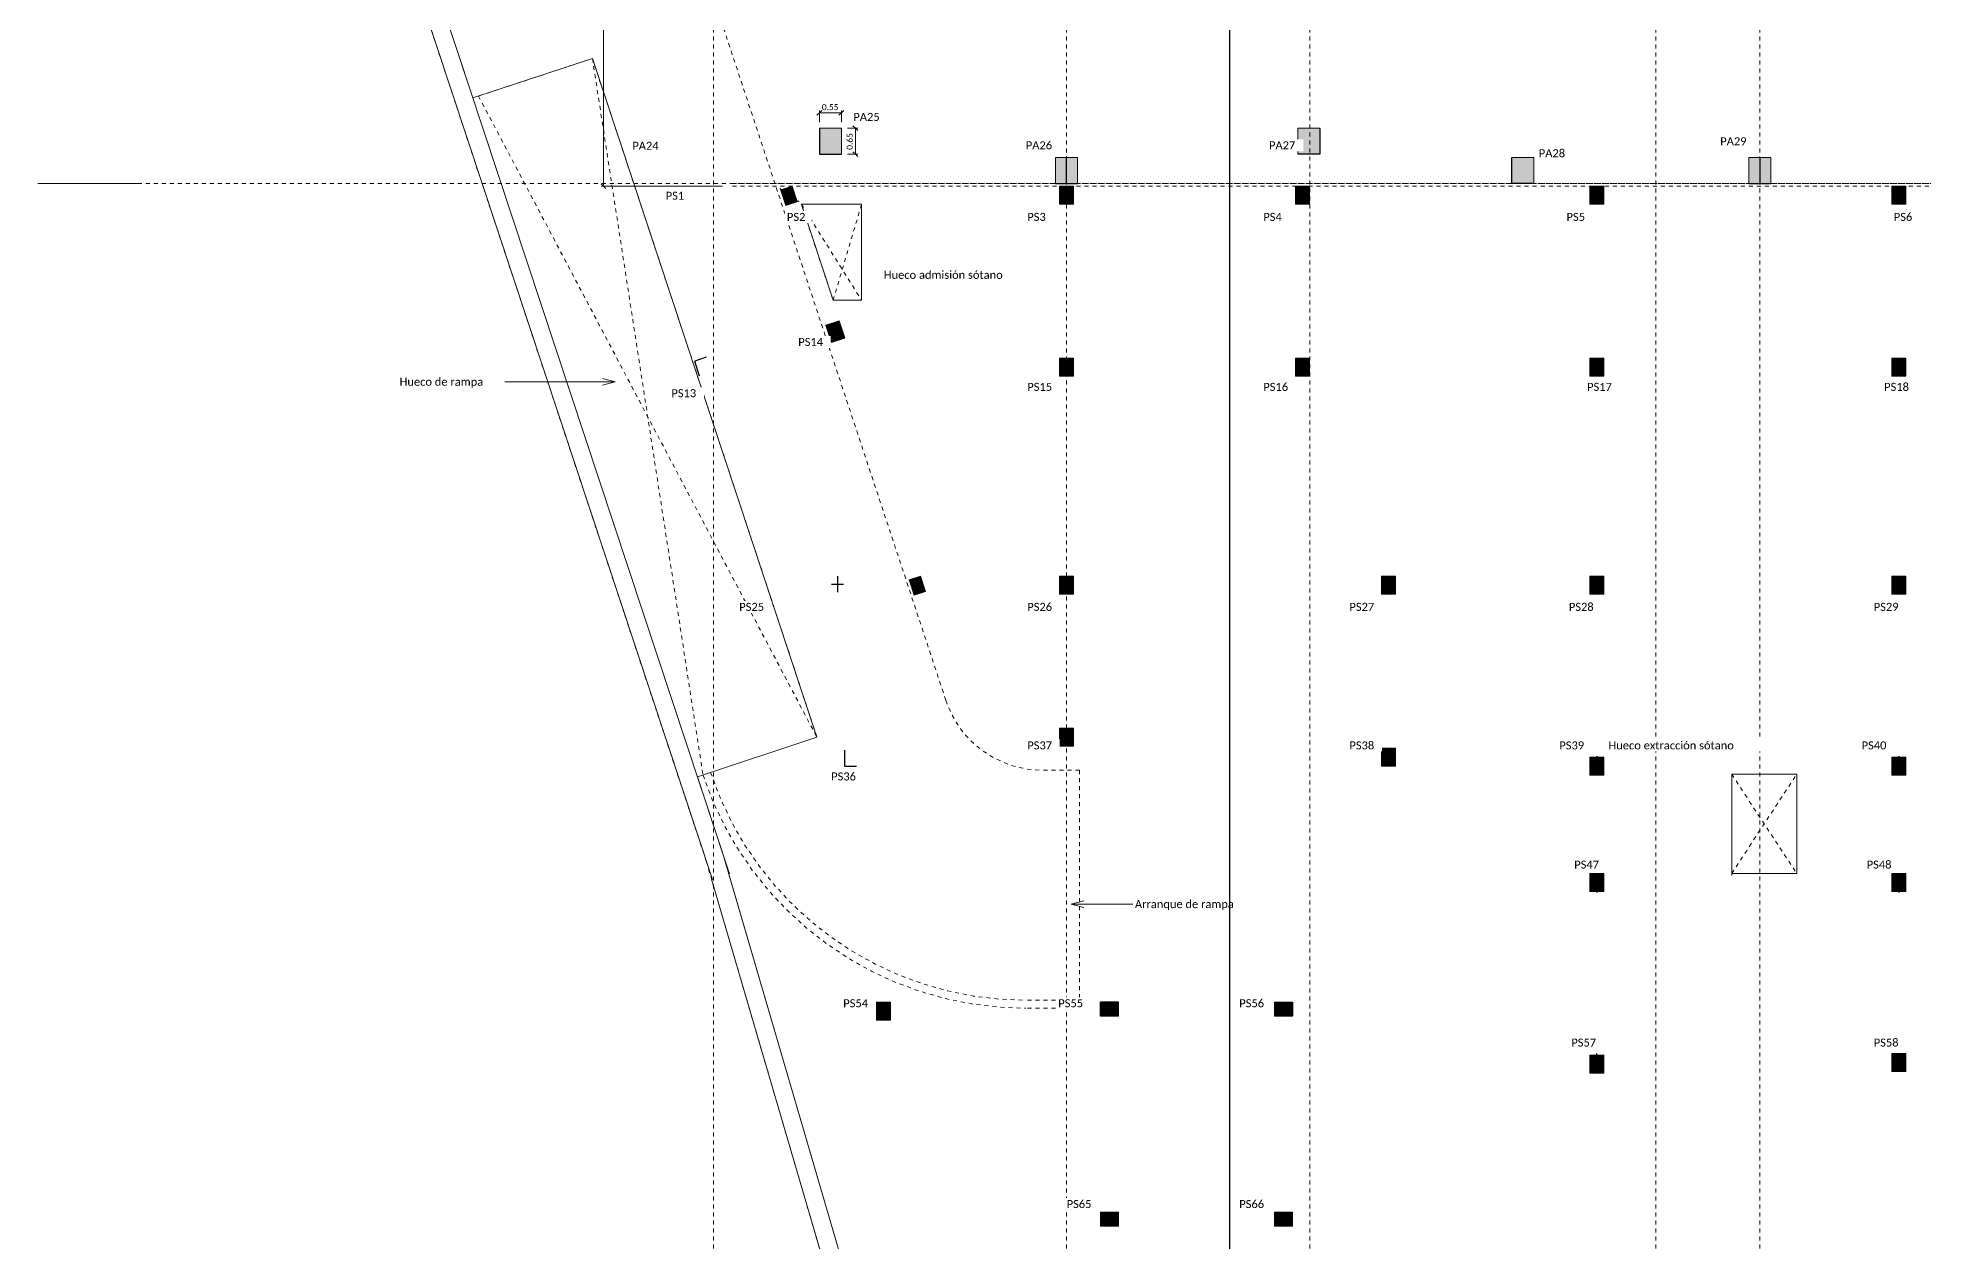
# Model space of a CAD drawing. Header units: millimetres. Extents: x -65 to 53, y -59 to 44.
# Drawn here: x -64.21 to -17.08, y -7.4 to 22.69 of the extents above; entities that cross this region are included whole.
import ezdxf

# ---------------------------------------------------------------- set-up
doc = ezdxf.new("R2010")
doc.units = ezdxf.units.MM
doc.linetypes.add('Trazo general', pattern=[0.001875, 0.00125, -0.000625])
for name, color, linetype, lineweight, true_color in [('0-AR-TXT-1', 5, 'Continuous', 5, 0x0000ff), ('0-AR-TXT-3', 7, 'Continuous', 5, 0xae3800), ('00-AUX-2', 9, 'Trazo general', 5, 0x808080), ('00-AUX-5', 7, 'Continuous', 25, 0xff8000), ('00-AUX-6', 5, 'Trazo general', 5, 0x0000ff), ('1-AR-PILARES-1', 7, 'Continuous', 5, 0xc0c0c0), ('CS-COTAS-1', 7, 'Continuous', 5, 0x544282), ('REJILLA-1', 7, 'Continuous', 5, 0x008080), ('REJILLA-2', 7, 'Trazo general', 5, 0x008080)]:
    doc.layers.add(name, color=color, linetype=linetype, lineweight=lineweight, true_color=true_color)
for name, color, linetype, lineweight in [('00-AUX-1', 7, 'Trazo general', 5), ('00-AUX-4', 7, 'Continuous', 5), ('1-AR-PILARES', 7, 'Continuous', 5), ('1-AR-VISTA', 7, 'Continuous', 5), ('CS-COTAS', 7, 'Continuous', 5), ('CS-COTAS-100', 7, 'Continuous', 5)]:
    doc.layers.add(name, color=color, linetype=linetype, lineweight=lineweight)
doc.layers.add('EJES DE REPLANTEO', color=30, linetype='Continuous')
doc.styles.add('Calibri', font='calibri.ttf', dxfattribs={"height": 0.2})
doc.styles.add('Calibri_1', font='calibri.ttf', dxfattribs={"height": 0.15})
doc.dimstyles.new('AIC', dxfattribs={"dimscale": 0.3048, "dimtxt": 0.176602, "dimasz": 0.393701, "dimexe": 0.19685, "dimexo": 0.492126, "dimgap": 0.032808, "dimtad": 1, "dimrnd": 0.01, "dimzin": 0, "dimdsep": 46, "dimtxsty": 'Calibri_1', "dimblk1": 'OBLIQUE', "dimblk2": 'OBLIQUE', "dimsah": 1, "dimcen": 0.09, "dimazin": 0, "dimtfac": 1, "dimtdec": 4, "dimtix": 1, "dimtmove": 0, "dimatfit": 3, "dimfxl": 1, "dimtvp": 1, "dimtolj": 1, "dimtzin": 0, "dimarcsym": 2})
doc.dimstyles.new('AIC_replanteo', dxfattribs={"dimscale": 0.3048, "dimtxt": 0.176602, "dimasz": 0.393701, "dimexe": 0.19685, "dimexo": 0.492126, "dimgap": 0.032808, "dimtad": 1, "dimrnd": 0.01, "dimzin": 0, "dimdsep": 46, "dimtxsty": 'Calibri_1', "dimblk1": 'OBLIQUE', "dimblk2": 'OBLIQUE', "dimsah": 1, "dimcen": 0.09, "dimazin": 0, "dimtfac": 1, "dimtdec": 4, "dimtix": 1, "dimtmove": 0, "dimatfit": 3, "dimfxl": 1, "dimtvp": 1, "dimtolj": 1, "dimtzin": 0, "dimarcsym": 2})

# ---------------------------------------------------------------- blocks, each defined once
blk = doc.blocks.new('DIMBLOCK7-Sótano 1- forjado 01 - STR')
at = {"layer": 'CS-COTAS-100', "lineweight": 15, "transparency": 16777216}
for p, q in [((-44.67, 20.813), (-44.73, 20.753)), ((-44.67, 20.813), (-44.61, 20.873)), ((-44.12, 20.813), (-44.18, 20.753)), ((-44.12, 20.813), (-44.06, 20.873))]:
    blk.add_line(p, q, dxfattribs=at)
at = {"layer": 'CS-COTAS-100', "transparency": 16777216}
for p, q in [((-44.67, 20.813), (-44.67, 20.873)), ((-44.67, 20.813), (-44.12, 20.813)), ((-44.67, 20.813), (-44.67, 20.578)), ((-44.12, 20.813), (-44.12, 20.873)), ((-44.12, 20.813), (-44.12, 20.578))]:
    blk.add_line(p, q, dxfattribs=at)
at = {"layer": 'CS-COTAS-100', "color": 0, "transparency": 16777216, "insert": (-44.608, 21.031), "char_height": 0.15, "width": 0.5107, "attachment_point": 1, "line_spacing_factor": 1.158048, "style": 'Calibri_1'}
blk.add_mtext('0.55', dxfattribs=at)
blk = doc.blocks.new('_Oblique')
at = {"color": 0, "linetype": 'ByBlock', "lineweight": -2}
blk.add_line((-0.5, -0.5), (0.5, 0.5), dxfattribs=at)
blk = doc.blocks.new('DIMBLOCK8-Sótano 1- forjado 01 - STR')
at = {"layer": 'CS-COTAS-100', "transparency": 16777216}
for p, q in [((-43.771, 20.428), (-43.97, 20.428)), ((-43.771, 19.778), (-43.771, 20.428)), ((-43.771, 20.428), (-43.711, 20.428)), ((-43.771, 19.778), (-43.97, 19.778)), ((-43.771, 19.778), (-43.711, 19.778))]:
    blk.add_line(p, q, dxfattribs=at)
at = {"layer": 'CS-COTAS-100', "lineweight": 15, "transparency": 16777216}
for p, q in [((-43.771, 20.428), (-43.831, 20.488)), ((-43.771, 20.428), (-43.711, 20.368)), ((-43.771, 19.778), (-43.831, 19.838)), ((-43.771, 19.778), (-43.711, 19.718))]:
    blk.add_line(p, q, dxfattribs=at)
at = {"layer": 'CS-COTAS-100', "color": 0, "transparency": 16777216, "insert": (-43.989, 19.89), "char_height": 0.15, "width": 0.5107, "attachment_point": 1, "rotation": 90, "line_spacing_factor": 1.158048, "style": 'Calibri_1'}
blk.add_mtext('0.65', dxfattribs=at)
blk = doc.blocks.new('DIMBLOCK14-Sótano 1- forjado 01 - STR')
at = {"layer": 'CS-COTAS-100', "color": 187, "lineweight": 15, "true_color": 0x544282, "transparency": 16777216}
for p, q in [((-50.067, 35.978), (-50.127, 36.038)), ((-50.067, 35.978), (-50.007, 35.918)), ((-50.067, 18.978), (-50.127, 19.038)), ((-50.067, 18.978), (-50.007, 18.918))]:
    blk.add_line(p, q, dxfattribs=at)
at = {"layer": 'CS-COTAS-100', "color": 187, "true_color": 0x544282, "transparency": 16777216}
for p, q in [((-50.067, 35.978), (-50.127, 35.978)), ((-50.067, 18.978), (-50.067, 35.978)), ((-50.067, 35.978), (-50.002, 35.978)), ((-50.067, 18.978), (-50.127, 18.978)), ((-50.067, 18.978), (-47.09, 18.978))]:
    blk.add_line(p, q, dxfattribs=at)
at = {"layer": 'CS-COTAS-100', "color": 0, "transparency": 16777216, "insert": (-50.285, 27.204), "char_height": 0.15, "width": 0.65661, "attachment_point": 1, "rotation": 90, "line_spacing_factor": 1.158048, "style": 'Calibri_1'}
blk.add_mtext('17.00', dxfattribs=at)
blk = doc.blocks.new('zw$7473')
at = {"layer": 'EJES DE REPLANTEO'}
blk.add_line((-53.898, -79.782), (-53.898, 15.611), dxfattribs=at)

msp = doc.modelspace()

# ---------------------------------------------------------------- hatches: boundary and pattern name
at = {"layer": '1-AR-PILARES-1'}
for points in [[(-44.11992, 19.77799), (-44.11992, 20.42799), (-44.66992, 20.42799), (-44.66992, 19.77799)], [(-32.15992, 19.77799), (-32.15992, 20.42799), (-32.70992, 20.42799), (-32.70992, 19.77799)], [(-38.21492, 19.04799), (-38.21492, 19.69799), (-38.76492, 19.69799), (-38.76492, 19.04799)], [(-27.35992, 19.04799), (-26.80992, 19.04799), (-26.80992, 19.69799), (-27.35992, 19.69799)], [(-20.88492, 19.04799), (-20.88492, 19.69799), (-21.43492, 19.69799), (-21.43492, 19.04799)], [(-45.50855, 18.50486), (-45.22323, 18.59756), (-45.34684, 18.97799), (-45.63216, 18.88528)], [(-38.66492, 18.52799), (-38.31492, 18.52799), (-38.31492, 18.97799), (-38.66492, 18.97799)], [(-32.76492, 18.52799), (-32.41492, 18.52799), (-32.41492, 18.97799), (-32.76492, 18.97799)], [(-25.41492, 18.52799), (-25.06492, 18.52799), (-25.06492, 18.97799), (-25.41492, 18.97799)], [(-17.86492, 18.52799), (-17.51492, 18.52799), (-17.51492, 18.97799), (-17.86492, 18.97799)], [(-44.37021, 15.08073), (-44.03734, 15.18888), (-44.1764, 15.61686), (-44.50927, 15.5087)], [(-38.66492, 14.22799), (-38.31492, 14.22799), (-38.31492, 14.67799), (-38.66492, 14.67799)], [(-32.76492, 14.22799), (-32.41492, 14.22799), (-32.41492, 14.67799), (-32.76492, 14.67799)], [(-25.41492, 14.22799), (-25.06492, 14.22799), (-25.06492, 14.67799), (-25.41492, 14.67799)], [(-17.86492, 14.22799), (-17.51492, 14.22799), (-17.51492, 14.67799), (-17.86492, 14.67799)], [(-42.30463, 8.75486), (-42.01931, 8.84756), (-42.14292, 9.22799), (-42.42824, 9.13528)], [(-38.31492, 8.77799), (-38.31492, 9.22799), (-38.66492, 9.22799), (-38.66492, 8.77799)], [(-30.26492, 8.77799), (-30.26492, 9.22799), (-30.61492, 9.22799), (-30.61492, 8.77799)], [(-25.06492, 8.77799), (-25.06492, 9.22799), (-25.41492, 9.22799), (-25.41492, 8.77799)], [(-17.51492, 8.77799), (-17.51492, 9.22799), (-17.86492, 9.22799), (-17.86492, 8.77799)], [(-38.31492, 4.97799), (-38.31492, 5.42799), (-38.66492, 5.42799), (-38.66492, 4.97799)], [(-30.26492, 4.47799), (-30.26492, 4.92799), (-30.61492, 4.92799), (-30.61492, 4.47799)], [(-25.41492, 4.25299), (-25.06492, 4.25299), (-25.06492, 4.70299), (-25.41492, 4.70299)], [(-17.86492, 4.25299), (-17.51492, 4.25299), (-17.51492, 4.70299), (-17.86492, 4.70299)], [(-25.41492, 1.34799), (-25.06492, 1.34799), (-25.06492, 1.79799), (-25.41492, 1.79799), (-25.41492, 1.7899)], [(-17.86492, 1.34799), (-17.51492, 1.34799), (-17.51492, 1.79799), (-17.86492, 1.79799), (-17.86492, 1.7899)], [(-42.88992, -1.87201), (-42.88992, -1.42201), (-43.23992, -1.42201), (-43.23992, -1.87201)], [(-37.18992, -1.77201), (-37.18992, -1.42201), (-37.63992, -1.42201), (-37.63992, -1.77201)], [(-32.83992, -1.77201), (-32.83992, -1.42201), (-33.28992, -1.42201), (-33.28992, -1.77201)], [(-25.41492, -3.19701), (-25.06492, -3.19701), (-25.06492, -2.74701), (-25.41492, -2.74701)], [(-17.86492, -3.15201), (-17.51492, -3.15201), (-17.51492, -2.70201), (-17.86492, -2.70201)], [(-37.18992, -7.01701), (-37.18992, -6.66701), (-37.63992, -6.66701), (-37.63992, -7.01701)], [(-32.83992, -7.01701), (-32.83992, -6.66701), (-33.28992, -6.66701), (-33.28992, -7.01701)]]:
    msp.add_hatch(color=256, dxfattribs=at).paths.add_polyline_path(points)

# ---------------------------------------------------------------- linework, layer by layer
at = {"layer": '0-AR-TXT-1'}
for p, q in [((-49.77551, 14.09016), (-50.09301, 14.17524)), ((-52.31551, 14.09016), (-53.03995, 14.09016)), ((-49.77551, 14.09016), (-52.31551, 14.09016)), ((-49.77551, 14.09016), (-50.09301, 14.00509)), ((-38.37768, 1.03105), (-38.06018, 1.11612)), ((-38.37768, 1.03105), (-38.06018, 0.94597)), ((-38.37768, 1.03105), (-36.78275, 1.03105))]:
    msp.add_line(p, q, dxfattribs=at)
at = {"layer": '00-AUX-1'}
for p, q in [((-41.50831, 6.12726), (-49.84611, 31.33695)), ((-44.32648, 16.12799), (-45.12025, 18.52799)), ((-45.12025, 18.52799), (-43.61492, 18.52799)), ((-45.12025, 18.52799), (-43.61492, 16.12799)), ((-44.32648, 16.12799), (-43.61492, 18.52799)), ((-43.61492, 18.52799), (-43.61492, 16.12799)), ((-43.61492, 16.12799), (-44.32648, 16.12799)), ((-38.16492, 4.37799), (-39.08729, 4.37799)), ((-38.16492, 4.37799), (-38.16492, -1.57201)), ((-21.86492, 1.74799), (-21.86492, 4.32799)), ((-21.86492, 4.27799), (-20.23992, 4.27799)), ((-21.86492, 4.27799), (-20.23992, 1.79799)), ((-21.86492, 1.79799), (-20.23992, 4.27799)), ((-20.23992, 4.27799), (-20.23992, 1.79799)), ((-20.23992, 1.79799), (-21.86492, 1.79799)), ((-38.16492, -1.37201), (-39.5086, -1.37201)), ((-38.16492, -1.57201), (-39.5086, -1.57201))]:
    msp.add_line(p, q, dxfattribs=at)
for centre, radius in [((-39.08729, 6.92799), 2.55), ((-39.5086, 6.92799), 8.5), ((-39.5086, 6.92799), 8.3)]:
    msp.add_arc(centre, radius, 198.30101, 270, dxfattribs=at)
at = {"layer": '00-AUX-2'}
for p, q in [((-53.19228, 21.23188), (-50.34402, 22.1739)), ((-50.34402, 22.1739), (-47.57867, 4.25891)), ((-44.73041, 5.20094), (-50.34402, 22.1739)), ((-53.19228, 21.23188), (-44.73041, 5.20094))]:
    msp.add_line(p, q, dxfattribs=at)
at = {"layer": '00-AUX-4'}
for p, q in [((-58.70133, 35.97799), (-47.34507, 1.64261)), ((-58.07852, 35.52799), (-46.91783, 1.78392)), ((-47.36546, 1.65184), (-32.93783, -47.67945)), ((-46.93355, 1.77816), (-32.50889, -47.543))]:
    msp.add_line(p, q, dxfattribs=at)
at = {"layer": '00-AUX-5'}
for p, q in [((-44.66992, 20.42799), (-44.66992, 19.77799)), ((-32.15992, 20.41799), (-32.15992, 19.77799)), ((-44.66992, 19.77799), (-44.11992, 19.77799)), ((-38.48992, 19.04799), (-38.48992, 19.69799)), ((-32.15992, 19.77799), (-32.70992, 19.77799)), ((-27.35992, 19.04799), (-27.35992, 19.69799)), ((-21.15992, 19.69799), (-21.15992, 19.04799)), ((-45.64761, 18.93283), (-45.50855, 18.50486)), ((-38.76492, 19.04799), (-38.21492, 19.04799)), ((-38.66492, 18.97799), (-38.31492, 18.97799)), ((-38.48992, 18.97799), (-38.48992, 18.52799)), ((-32.76492, 18.97799), (-32.41492, 18.97799)), ((-32.76492, 18.97799), (-32.41492, 18.97799)), ((-32.58992, 18.97799), (-32.58992, 18.52799)), ((-32.58992, 18.97799), (-32.58992, 18.52799)), ((-26.80992, 19.04799), (-27.35992, 19.04799)), ((-25.41492, 18.97799), (-25.06492, 18.97799)), ((-25.41492, 18.97799), (-25.06492, 18.97799)), ((-25.23992, 18.97799), (-25.23992, 18.52799)), ((-25.23992, 18.97799), (-25.23992, 18.52799)), ((-21.43492, 19.04799), (-20.88492, 19.04799)), ((-17.86492, 18.97799), (-17.51492, 18.97799)), ((-17.86492, 18.97799), (-17.51492, 18.97799)), ((-17.68992, 18.97799), (-17.68992, 18.52799)), ((-17.68992, 18.97799), (-17.68992, 18.52799)), ((-45.50855, 18.50486), (-45.17568, 18.61301)), ((-44.50927, 15.5087), (-44.37021, 15.08073)), ((-44.50927, 15.5087), (-44.37021, 15.08073)), ((-44.37021, 15.08073), (-44.03734, 15.18888)), ((-44.37021, 15.08073), (-44.03734, 15.18888)), ((-47.50163, 14.70111), (-47.78694, 14.60841)), ((-38.48992, 14.22799), (-38.48992, 14.67799)), ((-38.48992, 14.22799), (-38.48992, 14.67799)), ((-32.58992, 14.22799), (-32.58992, 14.67799)), ((-32.58992, 14.22799), (-32.58992, 14.67799)), ((-25.23992, 14.22799), (-25.23992, 14.67799)), ((-25.23992, 14.22799), (-25.23992, 14.67799)), ((-17.68992, 14.22799), (-17.68992, 14.67799)), ((-17.68992, 14.22799), (-17.68992, 14.67799)), ((-47.66334, 14.22799), (-47.78694, 14.60841)), ((-38.31492, 14.22799), (-38.66492, 14.22799)), ((-38.31492, 14.22799), (-38.66492, 14.22799)), ((-32.41492, 14.22799), (-32.76492, 14.22799)), ((-32.41492, 14.22799), (-32.76492, 14.22799)), ((-25.06492, 14.22799), (-25.41492, 14.22799)), ((-25.06492, 14.22799), (-25.41492, 14.22799)), ((-17.51492, 14.22799), (-17.86492, 14.22799)), ((-17.51492, 14.22799), (-17.86492, 14.22799)), ((-44.37021, 9.02799), (-44.07021, 9.02799)), ((-44.22021, 9.22799), (-44.22021, 8.82799)), ((-38.66492, 9.00299), (-38.31492, 9.00299)), ((-38.48992, 9.22799), (-38.48992, 8.77799)), ((-30.61492, 9.22799), (-30.26492, 9.22799)), ((-30.61492, 9.22799), (-30.26492, 9.22799)), ((-30.43992, 9.22799), (-30.43992, 8.77799)), ((-30.43992, 9.22799), (-30.43992, 8.77799)), ((-25.41492, 9.22799), (-25.06492, 9.22799)), ((-25.41492, 9.22799), (-25.06492, 9.22799)), ((-25.23992, 9.22799), (-25.23992, 8.77799)), ((-25.23992, 9.22799), (-25.23992, 8.77799)), ((-17.86492, 9.22799), (-17.51492, 9.22799)), ((-17.86492, 9.22799), (-17.51492, 9.22799)), ((-17.68992, 9.22799), (-17.68992, 8.77799)), ((-17.68992, 9.22799), (-17.68992, 8.77799)), ((-38.66492, 5.20299), (-38.31492, 5.20299)), ((-38.48992, 5.42799), (-38.48992, 4.97799)), ((-44.03992, 4.87799), (-44.03992, 4.47799)), ((-30.43992, 4.92799), (-30.43992, 4.47799)), ((-25.23992, 4.72799), (-25.23992, 4.27799)), ((-17.68992, 4.72799), (-17.68992, 4.27799)), ((-44.03992, 4.47799), (-43.73992, 4.47799)), ((-30.61492, 4.70299), (-30.26492, 4.70299)), ((-25.41492, 4.50299), (-25.06492, 4.50299)), ((-17.86492, 4.50299), (-17.51492, 4.50299)), ((-25.41492, 1.79799), (-25.06492, 1.79799)), ((-25.23992, 1.79799), (-25.23992, 1.31799)), ((-17.86492, 1.79799), (-17.51492, 1.79799)), ((-17.68992, 1.79799), (-17.68992, 1.31799)), ((-43.23992, -1.64701), (-42.88992, -1.64701)), ((-43.06492, -1.87201), (-43.06492, -1.42201)), ((-37.63992, -1.42201), (-37.63992, -1.72201)), ((-37.63992, -1.77201), (-37.63992, -1.42201)), ((-37.18992, -1.42201), (-37.63992, -1.42201)), ((-33.28992, -1.42201), (-32.83992, -1.42201)), ((-32.83992, -1.42201), (-32.83992, -1.76201)), ((-25.23992, -3.15201), (-25.23992, -2.70201)), ((-17.68992, -2.70201), (-17.68992, -3.15201)), ((-25.41492, -3.15201), (-25.06492, -3.15201)), ((-17.86492, -2.92701), (-17.51492, -2.92701)), ((-37.63992, -6.84201), (-37.18992, -6.84201)), ((-37.41492, -6.66701), (-37.41492, -7.01701)), ((-33.28992, -6.84201), (-32.83992, -6.84201)), ((-33.06492, -6.66701), (-33.06492, -7.01701))]:
    msp.add_line(p, q, dxfattribs=at)
at = {"layer": '00-AUX-6'}
for p, q in [((-58.70133, 35.97799), (-47.49795, 2.10486)), ((26.26008, 19.04799), (-46.93992, 19.04799)), ((26.26008, 18.97799), (-46.93992, 18.97799)), ((-47.49795, 2.10486), (-32.93783, -47.67945))]:
    msp.add_line(p, q, dxfattribs=at)
at = {"layer": '1-AR-PILARES'}
for p, q in [((-44.11992, 20.42799), (-44.66992, 20.42799)), ((-44.66992, 20.42799), (-44.66992, 19.77799)), ((-44.11992, 19.77799), (-44.11992, 20.42799)), ((-32.15992, 20.42799), (-32.70992, 20.42799)), ((-32.70992, 20.42799), (-32.70992, 19.77799)), ((-32.15992, 19.77799), (-32.15992, 20.42799)), ((-44.66992, 19.77799), (-44.11992, 19.77799)), ((-38.21492, 19.69799), (-38.76492, 19.69799)), ((-38.76492, 19.69799), (-38.76492, 19.04799)), ((-38.21492, 19.04799), (-38.21492, 19.69799)), ((-32.70992, 19.77799), (-32.15992, 19.77799)), ((-26.80992, 19.69799), (-27.35992, 19.69799)), ((-27.35992, 19.69799), (-27.35992, 19.04799)), ((-26.80992, 19.04799), (-26.80992, 19.69799)), ((-20.88492, 19.69799), (-21.43492, 19.69799)), ((-21.43492, 19.69799), (-21.43492, 19.04799)), ((-20.88492, 19.04799), (-20.88492, 19.69799)), ((-45.34684, 18.97799), (-45.63216, 18.88528)), ((-45.63216, 18.88528), (-45.50855, 18.50486)), ((-45.22323, 18.59756), (-45.34684, 18.97799)), ((-38.76492, 19.04799), (-38.21492, 19.04799)), ((-38.66492, 18.97799), (-38.66492, 18.52799)), ((-38.31492, 18.97799), (-38.66492, 18.97799)), ((-38.31492, 18.52799), (-38.31492, 18.97799)), ((-32.76492, 18.97799), (-32.76492, 18.52799)), ((-32.41492, 18.97799), (-32.76492, 18.97799)), ((-32.41492, 18.52799), (-32.41492, 18.97799)), ((-27.35992, 19.04799), (-26.80992, 19.04799)), ((-25.41492, 18.97799), (-25.41492, 18.52799)), ((-25.06492, 18.97799), (-25.41492, 18.97799)), ((-25.06492, 18.52799), (-25.06492, 18.97799)), ((-21.43492, 19.04799), (-20.88492, 19.04799)), ((-17.86492, 18.97799), (-17.86492, 18.52799)), ((-17.51492, 18.97799), (-17.86492, 18.97799)), ((-17.51492, 18.52799), (-17.51492, 18.97799)), ((-45.50855, 18.50486), (-45.22323, 18.59756)), ((-38.66492, 18.52799), (-38.31492, 18.52799)), ((-32.76492, 18.52799), (-32.41492, 18.52799)), ((-25.41492, 18.52799), (-25.06492, 18.52799)), ((-17.86492, 18.52799), (-17.51492, 18.52799)), ((-44.1764, 15.61686), (-44.50927, 15.5087)), ((-44.03734, 15.18888), (-44.1764, 15.61686)), ((-44.50927, 15.5087), (-44.37021, 15.08073)), ((-44.37021, 15.08073), (-44.03734, 15.18888)), ((-38.66492, 14.67799), (-38.66492, 14.22799)), ((-38.31492, 14.67799), (-38.66492, 14.67799)), ((-38.31492, 14.22799), (-38.31492, 14.67799)), ((-32.76492, 14.67799), (-32.76492, 14.22799)), ((-32.41492, 14.67799), (-32.76492, 14.67799)), ((-32.41492, 14.22799), (-32.41492, 14.67799)), ((-25.41492, 14.67799), (-25.41492, 14.22799)), ((-25.06492, 14.67799), (-25.41492, 14.67799)), ((-25.06492, 14.22799), (-25.06492, 14.67799)), ((-17.86492, 14.67799), (-17.86492, 14.22799)), ((-17.51492, 14.67799), (-17.86492, 14.67799)), ((-17.51492, 14.22799), (-17.51492, 14.67799)), ((-38.66492, 14.22799), (-38.31492, 14.22799)), ((-32.76492, 14.22799), (-32.41492, 14.22799)), ((-25.41492, 14.22799), (-25.06492, 14.22799)), ((-17.86492, 14.22799), (-17.51492, 14.22799)), ((-42.14292, 9.22799), (-42.42824, 9.13528)), ((-42.42824, 9.13528), (-42.30463, 8.75486)), ((-42.01931, 8.84756), (-42.14292, 9.22799)), ((-38.66492, 9.22799), (-38.66492, 8.77799)), ((-38.31492, 9.22799), (-38.66492, 9.22799)), ((-38.31492, 8.77799), (-38.31492, 9.22799)), ((-30.61492, 9.22799), (-30.61492, 8.77799)), ((-30.26492, 9.22799), (-30.61492, 9.22799)), ((-30.26492, 8.77799), (-30.26492, 9.22799)), ((-25.41492, 9.22799), (-25.41492, 8.77799)), ((-25.06492, 9.22799), (-25.41492, 9.22799)), ((-25.06492, 8.77799), (-25.06492, 9.22799)), ((-17.86492, 9.22799), (-17.86492, 8.77799)), ((-17.51492, 9.22799), (-17.86492, 9.22799)), ((-17.51492, 8.77799), (-17.51492, 9.22799)), ((-42.30463, 8.75486), (-42.01931, 8.84756)), ((-38.66492, 8.77799), (-38.31492, 8.77799)), ((-30.61492, 8.77799), (-30.26492, 8.77799)), ((-25.41492, 8.77799), (-25.06492, 8.77799)), ((-17.86492, 8.77799), (-17.51492, 8.77799)), ((-38.66492, 5.42799), (-38.66492, 4.97799)), ((-38.31492, 5.42799), (-38.66492, 5.42799)), ((-38.31492, 4.97799), (-38.31492, 5.42799)), ((-38.66492, 4.97799), (-38.31492, 4.97799)), ((-30.61492, 4.92799), (-30.61492, 4.47799)), ((-30.26492, 4.92799), (-30.61492, 4.92799)), ((-30.26492, 4.47799), (-30.26492, 4.92799)), ((-30.61492, 4.47799), (-30.26492, 4.47799)), ((-25.41492, 4.70299), (-25.41492, 4.25299)), ((-25.06492, 4.70299), (-25.41492, 4.70299)), ((-25.41492, 4.25299), (-25.06492, 4.25299)), ((-25.06492, 4.25299), (-25.06492, 4.70299)), ((-17.86492, 4.70299), (-17.86492, 4.25299)), ((-17.51492, 4.70299), (-17.86492, 4.70299)), ((-17.86492, 4.25299), (-17.51492, 4.25299)), ((-17.51492, 4.25299), (-17.51492, 4.70299)), ((-25.41492, 1.79799), (-25.41492, 1.34799)), ((-25.06492, 1.79799), (-25.41492, 1.79799)), ((-25.06492, 1.34799), (-25.06492, 1.79799)), ((-17.86492, 1.79799), (-17.86492, 1.34799)), ((-17.51492, 1.79799), (-17.86492, 1.79799)), ((-17.51492, 1.34799), (-17.51492, 1.79799)), ((-25.41492, 1.34799), (-25.06492, 1.34799)), ((-17.86492, 1.34799), (-17.51492, 1.34799)), ((-43.23992, -1.42201), (-43.23992, -1.87201)), ((-42.88992, -1.42201), (-43.23992, -1.42201)), ((-43.23992, -1.87201), (-42.88992, -1.87201)), ((-42.88992, -1.87201), (-42.88992, -1.42201)), ((-37.18992, -1.42201), (-37.63992, -1.42201)), ((-37.63992, -1.42201), (-37.63992, -1.77201)), ((-37.63992, -1.77201), (-37.18992, -1.77201)), ((-37.18992, -1.77201), (-37.18992, -1.42201)), ((-32.83992, -1.42201), (-33.28992, -1.42201)), ((-33.28992, -1.42201), (-33.28992, -1.77201)), ((-33.28992, -1.77201), (-32.83992, -1.77201)), ((-32.83992, -1.77201), (-32.83992, -1.42201)), ((-25.41492, -2.74701), (-25.41492, -3.19701)), ((-25.06492, -2.74701), (-25.41492, -2.74701)), ((-25.06492, -3.19701), (-25.06492, -2.74701)), ((-17.86492, -2.70201), (-17.86492, -3.15201)), ((-17.51492, -2.70201), (-17.86492, -2.70201)), ((-17.51492, -3.15201), (-17.51492, -2.70201)), ((-25.41492, -3.19701), (-25.06492, -3.19701)), ((-17.86492, -3.15201), (-17.51492, -3.15201)), ((-37.18992, -6.66701), (-37.63992, -6.66701)), ((-37.63992, -6.66701), (-37.63992, -7.01701)), ((-37.63992, -7.01701), (-37.18992, -7.01701)), ((-37.18992, -7.01701), (-37.18992, -6.66701)), ((-32.83992, -6.66701), (-33.28992, -6.66701)), ((-33.28992, -6.66701), (-33.28992, -7.01701)), ((-33.28992, -7.01701), (-32.83992, -7.01701)), ((-32.83992, -7.01701), (-32.83992, -6.66701))]:
    msp.add_line(p, q, dxfattribs=at)
at = {"layer": '1-AR-VISTA'}
for p, q in [((-58.07852, 35.52799), (-53.33458, 21.18481)), ((-53.33458, 21.18481), (-50.34402, 22.1739)), ((-50.34402, 22.1739), (-44.73041, 5.20094)), ((-45.12025, 18.52799), (-43.61492, 18.52799)), ((-44.32648, 16.12799), (-45.12025, 18.52799)), ((-43.61492, 18.52799), (-43.61492, 16.12799)), ((-43.61492, 16.12799), (-44.32648, 16.12799)), ((-44.73041, 5.20094), (-47.72087, 4.21188)), ((-21.86492, 4.27799), (-20.23992, 4.27799)), ((-21.86492, 1.79799), (-21.86492, 4.27799)), ((-20.23992, 4.27799), (-20.23992, 1.79799)), ((-47.72087, 4.21188), (-47.06825, 2.23872)), ((-47.06825, 2.23872), (-32.50889, -47.543)), ((-20.23992, 1.79799), (-21.86492, 1.79799))]:
    msp.add_line(p, q, dxfattribs=at)
at = {"layer": 'REJILLA-1'}
msp.add_line((-64.20992, 19.04799), (-61.70992, 19.04799), dxfattribs=at)
at = {"layer": 'REJILLA-2'}
for p, q in [((-47.31992, -55.77901), (-47.31992, 40.60006)), ((-38.48992, -55.77901), (-38.48992, 40.60006)), ((-32.40992, -55.77901), (-32.40992, 40.60006)), ((-23.75992, -55.77901), (-23.75992, 40.60006)), ((-21.15992, -55.77901), (-21.15992, 40.60006)), ((-61.70992, 19.04799), (48.77676, 19.04799))]:
    msp.add_line(p, q, dxfattribs=at)

# ---------------------------------------------------------------- next in the draw order: texts
at = {"layer": '0-AR-TXT-1', "char_height": 0.2, "attachment_point": 1, "style": 'Calibri', "bg_fill": 3, "box_fill_scale": 1.25, "bg_fill_color": 256, "bg_fill_true_color": 13158600, "bg_fill_transparency": 0}
for s, insert, width in [('PA25', (-43.82086, 20.8123), 0.8097044), ('PA24', (-49.34672, 20.08949), 0.8097044), ('PA26', (-39.51086, 20.1023), 0.8097044), ('PA27', (-33.43086, 20.1023), 0.8097044), ('PA28', (-26.68685, 19.90375), 0.8097044), ('PA29', (-22.15086, 20.2023), 0.8097044), ('Hueco admisión sótano', (-43.06036, 16.86368), 3.655695), ('Hueco de rampa', (-55.16323, 14.19016), 2.5734169), ('Hueco extracción sótano', (-24.94508, 5.09947), 3.8561169), ('Arranque de rampa', (-36.78275, 1.13105), 3.0544294)]:
    msp.add_mtext(s, dxfattribs=dict(at, insert=insert, width=width))
at = {"layer": '0-AR-TXT-3', "char_height": 0.2, "attachment_point": 1, "style": 'Calibri', "bg_fill": 3, "box_fill_scale": 1.25, "bg_fill_color": 256, "bg_fill_true_color": 13158600, "bg_fill_transparency": 0}
for s, insert, width in [('PS1', (-48.51148, 18.84108), 0.5691981), ('PS2', (-45.48219, 18.31223), 0.5691981), ('PS3', (-39.47346, 18.31223), 0.5691981), ('PS4', (-33.57346, 18.31223), 0.5691981), ('PS5', (-25.99346, 18.31223), 0.5691981), ('PS6', (-17.81263, 18.31223), 0.5691981), ('PS14', (-45.19846, 15.18559), 0.7616031), ('PS13', (-48.36943, 13.90444), 0.7616031), ('PS15', (-39.47346, 14.06223), 0.7616031), ('PS16', (-33.57346, 14.06223), 0.7616031), ('PS17', (-25.47961, 14.06223), 0.7616031), ('PS18', (-18.05456, 14.06223), 0.7616031), ('PS25', (-46.67346, 8.56223), 0.7616031), ('PS26', (-39.47346, 8.56223), 0.7616031), ('PS27', (-31.42101, 8.56223), 0.7616031), ('PS28', (-25.93549, 8.56223), 0.7616031), ('PS29', (-18.31352, 8.56223), 0.7616031), ('PS37', (-39.47346, 5.09947), 0.7616031), ('PS38', (-31.42101, 5.09947), 0.7616031), ('PS39', (-26.17403, 5.09947), 0.7616031), ('PS40', (-18.61702, 5.09947), 0.7616031), ('PS36', (-44.3767, 4.32288), 0.7616031), ('PS47', (-25.80088, 2.11947), 0.7616031), ('PS48', (-18.49027, 2.11947), 0.7616031), ('PS54', (-44.0733, -1.34719), 0.7616031), ('PS55', (-38.69856, -1.34719), 0.7616031), ('PS56', (-34.17422, -1.34719), 0.7616031), ('PS57', (-25.87346, -2.33053), 0.7616031), ('PS58', (-18.31357, -2.33053), 0.7616031), ('PS65', (-38.48951, -6.36719), 0.7616031), ('PS66', (-34.17422, -6.36719), 0.7616031)]:
    msp.add_mtext(s, dxfattribs=dict(at, insert=insert, width=width))

# ---------------------------------------------------------------- next in the draw order: block references
msp.add_blockref('zw$7473', (19.48854, 24.82822))

# ---------------------------------------------------------------- next in the draw order: dimensions: what is measured, and where the dimension line sits
at = {"layer": 'CS-COTAS'}
dim = msp.add_linear_dim(base=(-44.11992, 20.81265), p1=(-44.66992, 20.42799), p2=(-44.11992, 20.42799), dimstyle='AIC', override={"dimpost": '<>', "dimfxl": 0.55}, dxfattribs=at)
dim.commit()
dim.dimension.update_dxf_attribs({"geometry": 'DIMBLOCK7-Sótano 1- forjado 01 - STR', "text_midpoint": (-44.39492, 20.8995)})
dim = msp.add_linear_dim(base=(-43.77135, 20.42799), p1=(-44.11992, 19.77799), p2=(-44.11992, 20.42799), angle=90, dimstyle='AIC', override={"dimpost": '<>', "dimfxl": 0.65}, dxfattribs=at)
dim.commit()
dim.dimension.update_dxf_attribs({"geometry": 'DIMBLOCK8-Sótano 1- forjado 01 - STR', "text_midpoint": (-43.8582, 20.10299)})
at = {"layer": 'CS-COTAS-1'}
dim = msp.add_linear_dim(base=(-50.06692, 35.97799), p1=(-46.93992, 18.97799), p2=(-50.15177, 35.97799), angle=90, dimstyle='AIC_replanteo', override={"dimpost": '<>', "dimfxl": 17.300751}, dxfattribs=at)
dim.commit()
dim.dimension.update_dxf_attribs({"geometry": 'DIMBLOCK14-Sótano 1- forjado 01 - STR', "text_midpoint": (-50.15376, 27.47799)})

doc.saveas('drawing.dxf')
